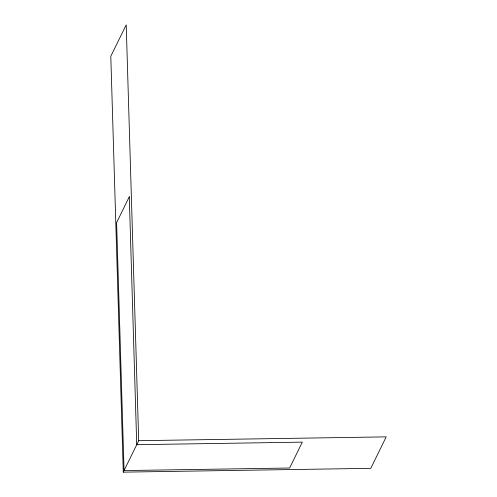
<?xml version="1.0" encoding="UTF-8"?>
<svg xmlns="http://www.w3.org/2000/svg" width="497" height="497" viewBox="0 0 497 497"><rect width="100%" height="100%" fill="white"/><g stroke="black" fill="none" stroke-linecap="round" stroke-linejoin="round"><path stroke-width="0.75" d="M123.281 472.15L138.694 440.69L126.207 24.85L110.794 56.31L123.281 472.15L370.793 468.329L386.206 436.869L138.694 440.69M129.282 196.769L116.609 222.644L124.057 470.572L289.633 468.019L302.306 442.144L136.731 444.697L129.282 196.769"/></g></svg>
